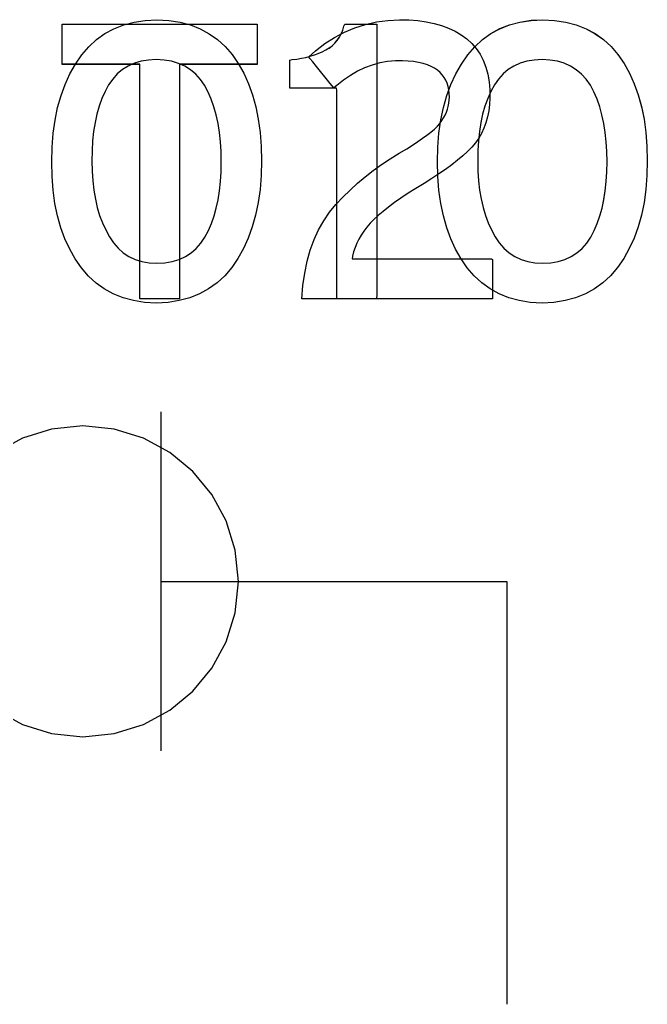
# Model space of a CAD drawing. Extents: x 1 to 47.7, y 0.2 to 35.
# Drawn here: x 33.1026 to 33.3247, y 10.189 to 10.5374 of the extents above; entities that cross this region are included whole.
import ezdxf

# ---------------------------------------------------------------- set-up
doc = ezdxf.new("R2010")
doc.units = 0
doc.header["$MEASUREMENT"] = 0
for name, color, linetype in [('7_2___8__INDEPENDENT_INPUT', 7, 'CONTINUOUS'), ('7_3___8__OPTOISO_INDEPENDE', 7, 'CONTINUOUS'), ('7_4___24__OPTOISO_INDEPEND', 7, 'CONTINUOUS'), ('7_6____8__INDEPENDENT_INPU', 7, 'CONTINUOUS'), ('7_7____8__OPTOISO_INDEPEND', 7, 'CONTINUOUS')]:
    doc.layers.add(name, color=color, linetype=linetype)

msp = doc.modelspace()

# ---------------------------------------------------------------- linework, layer by layer
at = {"layer": '7_2___8__INDEPENDENT_INPUT'}
for points in [[(33.32471, 10.48741), (33.32458, 10.48227), (33.32419, 10.47736), (33.32354, 10.47269), (33.32263, 10.46826), (33.32145, 10.46406), (33.32002, 10.46011), (33.31833, 10.45639), (33.31638, 10.45292), (33.31416, 10.44969), (33.31169, 10.4468), (33.30897, 10.4443), (33.306, 10.44216), (33.30279, 10.4404), (33.29933, 10.43901), (33.29562, 10.438), (33.29166, 10.43736), (33.28745, 10.43709), (33.28329, 10.43736), (33.27937, 10.43799), (33.2757, 10.439), (33.27227, 10.44037), (33.26909, 10.44211), (33.26614, 10.44423), (33.26345, 10.44671), (33.26099, 10.44957), (33.25879, 10.45275), (33.25684, 10.45618), (33.25514, 10.45985), (33.25371, 10.46378), (33.25254, 10.46795), (33.25163, 10.47237), (33.25098, 10.47705), (33.25059, 10.48197), (33.25046, 10.48714), (33.25059, 10.4923), (33.25099, 10.49723), (33.25165, 10.50191), (33.25257, 10.50635), (33.25376, 10.51055), (33.25521, 10.51451), (33.25692, 10.51823), (33.2589, 10.52171), (33.26114, 10.52494), (33.26362, 10.52784), (33.26634, 10.53034), (33.26931, 10.53247), (33.27251, 10.53422), (33.27595, 10.53559), (33.27963, 10.53657), (33.28356, 10.53717), (33.28772, 10.53739), (33.29192, 10.53714), (33.29587, 10.53653), (33.29957, 10.53554), (33.30302, 10.53418), (33.30622, 10.53245), (33.30917, 10.53035), (33.31187, 10.52789), (33.31431, 10.52505), (33.3165, 10.52187), (33.31842, 10.51843), (33.32009, 10.51474), (33.3215, 10.5108), (33.32265, 10.50662), (33.32355, 10.50219), (33.32419, 10.49751), (33.32458, 10.49259)], [(33.21486, 10.43865), (33.21486, 10.4415), (33.21486, 10.44909), (33.21486, 10.45995), (33.21486, 10.47263), (33.21486, 10.48568), (33.21486, 10.49763), (33.21486, 10.50704), (33.21486, 10.51244), (33.21469, 10.51318), (33.21348, 10.51318), (33.21137, 10.51318), (33.2087, 10.51318), (33.20577, 10.51318), (33.20293, 10.51318), (33.2005, 10.51318), (33.1988, 10.51318), (33.19816, 10.51318), (33.19816, 10.51357), (33.19816, 10.51459), (33.19816, 10.51605), (33.19816, 10.51776), (33.19816, 10.51952), (33.19816, 10.52113), (33.19816, 10.52239), (33.19816, 10.52312), (33.19903, 10.52329), (33.20072, 10.52348), (33.20235, 10.52374), (33.20392, 10.52407), (33.20543, 10.52446), (33.20689, 10.52491), (33.20829, 10.52544), (33.20963, 10.52603), (33.21091, 10.52668), (33.21209, 10.52738), (33.21317, 10.52819), (33.21413, 10.52909), (33.21499, 10.53009), (33.21575, 10.53119), (33.21639, 10.53239), (33.21693, 10.5337), (33.21737, 10.5351), (33.21766, 10.53583), (33.21848, 10.53583), (33.21992, 10.53583), (33.22175, 10.53583), (33.22375, 10.53583), (33.22569, 10.53583), (33.22735, 10.53583), (33.22851, 10.53583), (33.22895, 10.53583), (33.22895, 10.53212), (33.22895, 10.52223), (33.22895, 10.50806), (33.22895, 10.49153), (33.22895, 10.47451), (33.22895, 10.45893), (33.22895, 10.44666), (33.22895, 10.43962), (33.22881, 10.43865), (33.22779, 10.43865), (33.22601, 10.43865), (33.22375, 10.43865), (33.22128, 10.43865), (33.21888, 10.43865), (33.21683, 10.43865), (33.2154, 10.43865)], [(33.31048, 10.48714), (33.31041, 10.49076), (33.31019, 10.49422), (33.30982, 10.49754), (33.30932, 10.5007), (33.30866, 10.50371), (33.30786, 10.50656), (33.30691, 10.50927), (33.30582, 10.51182), (33.30456, 10.51419), (33.3031, 10.5163), (33.30144, 10.51813), (33.29959, 10.51968), (33.29755, 10.52096), (33.29531, 10.52196), (33.29288, 10.52268), (33.29026, 10.52313), (33.28745, 10.5233), (33.28468, 10.52313), (33.2821, 10.52269), (33.27971, 10.52197), (33.27751, 10.52099), (33.2755, 10.51973), (33.27368, 10.51819), (33.27205, 10.51639), (33.2706, 10.51431), (33.26934, 10.51198), (33.26822, 10.50948), (33.26726, 10.50682), (33.26644, 10.504), (33.26579, 10.50101), (33.26528, 10.49785), (33.26493, 10.49454), (33.26473, 10.49106), (33.26469, 10.48741), (33.26477, 10.48381), (33.265, 10.48037), (33.26538, 10.47708), (33.26591, 10.47395), (33.2666, 10.47097), (33.26744, 10.46816), (33.26843, 10.46549), (33.26958, 10.46299), (33.27087, 10.4606), (33.27233, 10.45842), (33.27397, 10.45653), (33.2758, 10.45492), (33.27781, 10.45361), (33.28001, 10.45257), (33.28239, 10.45183), (33.28496, 10.45137), (33.28772, 10.45119), (33.29053, 10.45136), (33.29315, 10.45182), (33.29556, 10.45256), (33.29779, 10.45358), (33.29981, 10.45488), (33.30164, 10.45646), (33.30327, 10.45833), (33.30471, 10.46048), (33.30594, 10.46284), (33.307, 10.46531), (33.30792, 10.46795), (33.30871, 10.47075), (33.30934, 10.47371), (33.30984, 10.47683), (33.3102, 10.48011), (33.31041, 10.48354)]]:
    msp.add_lwpolyline(points, close=True, dxfattribs=at)
for points in [[(33.15917, 10.5216), (33.15917, 10.43865), (33.14507, 10.43865), (33.14507, 10.5216), (33.11761, 10.5216), (33.11761, 10.53583), (33.18666, 10.53583), (33.18666, 10.5216), (33.15917, 10.5216)], [(33.15251, 10.39861), (33.15251, 10.27862)], [(33.15251, 10.33862), (33.27502, 10.33862), (33.27502, 10.18898)]]:
    msp.add_lwpolyline(points, dxfattribs=at)
at = {"layer": '7_3___8__OPTOISO_INDEPENDE'}
for points in [[(33.32471, 10.48741), (33.32458, 10.48227), (33.32419, 10.47736), (33.32354, 10.47269), (33.32263, 10.46826), (33.32145, 10.46406), (33.32002, 10.46011), (33.31833, 10.45639), (33.31638, 10.45292), (33.31416, 10.44969), (33.31169, 10.4468), (33.30897, 10.4443), (33.306, 10.44216), (33.30279, 10.4404), (33.29933, 10.43901), (33.29562, 10.438), (33.29166, 10.43736), (33.28745, 10.43709), (33.28329, 10.43736), (33.27937, 10.43799), (33.2757, 10.439), (33.27227, 10.44037), (33.26909, 10.44211), (33.26614, 10.44423), (33.26345, 10.44671), (33.26099, 10.44957), (33.25879, 10.45275), (33.25684, 10.45618), (33.25514, 10.45985), (33.25371, 10.46378), (33.25254, 10.46795), (33.25163, 10.47237), (33.25098, 10.47705), (33.25059, 10.48197), (33.25046, 10.48714), (33.25059, 10.4923), (33.25099, 10.49723), (33.25165, 10.50191), (33.25257, 10.50635), (33.25376, 10.51055), (33.25521, 10.51451), (33.25692, 10.51823), (33.2589, 10.52171), (33.26114, 10.52494), (33.26362, 10.52784), (33.26634, 10.53034), (33.26931, 10.53247), (33.27251, 10.53422), (33.27595, 10.53559), (33.27963, 10.53657), (33.28356, 10.53717), (33.28772, 10.53739), (33.29192, 10.53714), (33.29587, 10.53653), (33.29957, 10.53554), (33.30302, 10.53418), (33.30622, 10.53245), (33.30917, 10.53035), (33.31187, 10.52789), (33.31431, 10.52505), (33.3165, 10.52187), (33.31842, 10.51843), (33.32009, 10.51474), (33.3215, 10.5108), (33.32265, 10.50662), (33.32355, 10.50219), (33.32419, 10.49751), (33.32458, 10.49259)], [(33.21486, 10.43865), (33.21486, 10.4415), (33.21486, 10.44909), (33.21486, 10.45995), (33.21486, 10.47263), (33.21486, 10.48568), (33.21486, 10.49763), (33.21486, 10.50704), (33.21486, 10.51244), (33.21469, 10.51318), (33.21348, 10.51318), (33.21137, 10.51318), (33.2087, 10.51318), (33.20577, 10.51318), (33.20293, 10.51318), (33.2005, 10.51318), (33.1988, 10.51318), (33.19816, 10.51318), (33.19816, 10.51357), (33.19816, 10.51459), (33.19816, 10.51605), (33.19816, 10.51776), (33.19816, 10.51952), (33.19816, 10.52113), (33.19816, 10.52239), (33.19816, 10.52312), (33.19903, 10.52329), (33.20072, 10.52348), (33.20235, 10.52374), (33.20392, 10.52407), (33.20543, 10.52446), (33.20689, 10.52491), (33.20829, 10.52544), (33.20963, 10.52603), (33.21091, 10.52668), (33.21209, 10.52738), (33.21317, 10.52819), (33.21413, 10.52909), (33.21499, 10.53009), (33.21575, 10.53119), (33.21639, 10.53239), (33.21693, 10.5337), (33.21737, 10.5351), (33.21766, 10.53583), (33.21848, 10.53583), (33.21992, 10.53583), (33.22175, 10.53583), (33.22375, 10.53583), (33.22569, 10.53583), (33.22735, 10.53583), (33.22851, 10.53583), (33.22895, 10.53583), (33.22895, 10.53212), (33.22895, 10.52223), (33.22895, 10.50806), (33.22895, 10.49153), (33.22895, 10.47451), (33.22895, 10.45893), (33.22895, 10.44666), (33.22895, 10.43962), (33.22881, 10.43865), (33.22779, 10.43865), (33.22601, 10.43865), (33.22375, 10.43865), (33.22128, 10.43865), (33.21888, 10.43865), (33.21683, 10.43865), (33.2154, 10.43865)], [(33.31048, 10.48714), (33.31041, 10.49076), (33.31019, 10.49422), (33.30982, 10.49754), (33.30932, 10.5007), (33.30866, 10.50371), (33.30786, 10.50656), (33.30691, 10.50927), (33.30582, 10.51182), (33.30456, 10.51419), (33.3031, 10.5163), (33.30144, 10.51813), (33.29959, 10.51968), (33.29755, 10.52096), (33.29531, 10.52196), (33.29288, 10.52268), (33.29026, 10.52313), (33.28745, 10.5233), (33.28468, 10.52313), (33.2821, 10.52269), (33.27971, 10.52197), (33.27751, 10.52099), (33.2755, 10.51973), (33.27368, 10.51819), (33.27205, 10.51639), (33.2706, 10.51431), (33.26934, 10.51198), (33.26822, 10.50948), (33.26726, 10.50682), (33.26644, 10.504), (33.26579, 10.50101), (33.26528, 10.49785), (33.26493, 10.49454), (33.26473, 10.49106), (33.26469, 10.48741), (33.26477, 10.48381), (33.265, 10.48037), (33.26538, 10.47708), (33.26591, 10.47395), (33.2666, 10.47097), (33.26744, 10.46816), (33.26843, 10.46549), (33.26958, 10.46299), (33.27087, 10.4606), (33.27233, 10.45842), (33.27397, 10.45653), (33.2758, 10.45492), (33.27781, 10.45361), (33.28001, 10.45257), (33.28239, 10.45183), (33.28496, 10.45137), (33.28772, 10.45119), (33.29053, 10.45136), (33.29315, 10.45182), (33.29556, 10.45256), (33.29779, 10.45358), (33.29981, 10.45488), (33.30164, 10.45646), (33.30327, 10.45833), (33.30471, 10.46048), (33.30594, 10.46284), (33.307, 10.46531), (33.30792, 10.46795), (33.30871, 10.47075), (33.30934, 10.47371), (33.30984, 10.47683), (33.3102, 10.48011), (33.31041, 10.48354)]]:
    msp.add_lwpolyline(points, close=True, dxfattribs=at)
for points in [[(33.15917, 10.5216), (33.15917, 10.43865), (33.14507, 10.43865), (33.14507, 10.5216), (33.11761, 10.5216), (33.11761, 10.53583), (33.18666, 10.53583), (33.18666, 10.5216), (33.15917, 10.5216)], [(33.1525, 10.39861), (33.1525, 10.27862)], [(33.1525, 10.33862), (33.27501, 10.33862), (33.27501, 10.18898)]]:
    msp.add_lwpolyline(points, dxfattribs=at)
at = {"layer": '7_4___24__OPTOISO_INDEPEND'}
for points in [[(33.18818, 10.48741), (33.18805, 10.48226), (33.18766, 10.47735), (33.18701, 10.47268), (33.1861, 10.46825), (33.18493, 10.46406), (33.18349, 10.4601), (33.1818, 10.45639), (33.17985, 10.45291), (33.17763, 10.44968), (33.17516, 10.4468), (33.17244, 10.44429), (33.16948, 10.44215), (33.16626, 10.44039), (33.1628, 10.43901), (33.15909, 10.43799), (33.15513, 10.43735), (33.15092, 10.43709), (33.14676, 10.43735), (33.14285, 10.43798), (33.13917, 10.43899), (33.13574, 10.44036), (33.13256, 10.44211), (33.12962, 10.44422), (33.12692, 10.4467), (33.12447, 10.44956), (33.12226, 10.45274), (33.12031, 10.45617), (33.11862, 10.45984), (33.11718, 10.46377), (33.11601, 10.46794), (33.1151, 10.47237), (33.11445, 10.47704), (33.11406, 10.48196), (33.11393, 10.48714), (33.11406, 10.4923), (33.11446, 10.49722), (33.11512, 10.5019), (33.11604, 10.50634), (33.11723, 10.51054), (33.11868, 10.5145), (33.12039, 10.51822), (33.12237, 10.5217), (33.12461, 10.52494), (33.12709, 10.52783), (33.12981, 10.53034), (33.13278, 10.53247), (33.13598, 10.53421), (33.13942, 10.53558), (33.1431, 10.53656), (33.14703, 10.53717), (33.15119, 10.53739), (33.15539, 10.53714), (33.15934, 10.53652), (33.16304, 10.53553), (33.16649, 10.53417), (33.16969, 10.53244), (33.17264, 10.53035), (33.17534, 10.52788), (33.17778, 10.52504), (33.17997, 10.52186), (33.18189, 10.51842), (33.18356, 10.51473), (33.18497, 10.5108), (33.18613, 10.50661), (33.18702, 10.50218), (33.18766, 10.49751), (33.18805, 10.49258)], [(33.20243, 10.43865), (33.20283, 10.44331), (33.20347, 10.44773), (33.20434, 10.45191), (33.20545, 10.45586), (33.20679, 10.45957), (33.20837, 10.46304), (33.21019, 10.46627), (33.21224, 10.46926), (33.21453, 10.47202), (33.21697, 10.47461), (33.2195, 10.47711), (33.22214, 10.47952), (33.22488, 10.48183), (33.22772, 10.48405), (33.23066, 10.48618), (33.2337, 10.48821), (33.23684, 10.49015), (33.23959, 10.49176), (33.24162, 10.49302), (33.24349, 10.49424), (33.2452, 10.49542), (33.24674, 10.49656), (33.24813, 10.49765), (33.24935, 10.49871), (33.25041, 10.49973), (33.25131, 10.50071), (33.25202, 10.50167), (33.25263, 10.50265), (33.25316, 10.50364), (33.25361, 10.50466), (33.25398, 10.50569), (33.25426, 10.50674), (33.25447, 10.50781), (33.2546, 10.50889), (33.25465, 10.50999), (33.25461, 10.5113), (33.25446, 10.51257), (33.25421, 10.51376), (33.25385, 10.51489), (33.25339, 10.51595), (33.25282, 10.51694), (33.25215, 10.51786), (33.25137, 10.51872), (33.25047, 10.5195), (33.24941, 10.52024), (33.24821, 10.52088), (33.24687, 10.52144), (33.24539, 10.5219), (33.24376, 10.52228), (33.24199, 10.52256), (33.24008, 10.52276), (33.23803, 10.52286), (33.23562, 10.52285), (33.23278, 10.52259), (33.23001, 10.52209), (33.22731, 10.52135), (33.22468, 10.52037), (33.22212, 10.51916), (33.21964, 10.51771), (33.21722, 10.51602), (33.21488, 10.5141), (33.21376, 10.51329), (33.21312, 10.51408), (33.21202, 10.51543), (33.21063, 10.51714), (33.20911, 10.51901), (33.20761, 10.52085), (33.2063, 10.52246), (33.20534, 10.52365), (33.20488, 10.52421), (33.20733, 10.52642), (33.21062, 10.52893), (33.21402, 10.53112), (33.21755, 10.53299), (33.2212, 10.53452), (33.22498, 10.53573), (33.22887, 10.53661), (33.23289, 10.53716), (33.23703, 10.53739), (33.24035, 10.5373), (33.24349, 10.53706), (33.24647, 10.53664), (33.24928, 10.53606), (33.25193, 10.53532), (33.25441, 10.5344), (33.25672, 10.53333), (33.25886, 10.53209), (33.26084, 10.53066), (33.26261, 10.52902), (33.26417, 10.5272), (33.26551, 10.5252), (33.26664, 10.52302), (33.26754, 10.52066), (33.26823, 10.51813), (33.26871, 10.51542), (33.26897, 10.51253), (33.269, 10.50976), (33.26887, 10.50739), (33.26859, 10.50513), (33.26816, 10.50297), (33.2676, 10.50093), (33.26689, 10.49899), (33.26604, 10.49717), (33.26504, 10.49545), (33.26391, 10.49384), (33.26258, 10.49232), (33.26107, 10.49078), (33.25938, 10.48922), (33.25753, 10.48765), (33.2555, 10.48605), (33.25331, 10.48444), (33.25094, 10.4828), (33.2484, 10.48115), (33.2457, 10.47948), (33.24279, 10.4777), (33.24007, 10.47597), (33.23754, 10.47429), (33.23522, 10.47266), (33.23311, 10.47109), (33.23119, 10.46958), (33.22948, 10.46812), (33.22797, 10.46671), (33.22667, 10.46536), (33.22551, 10.46398), (33.22445, 10.46259), (33.2235, 10.46117), (33.22266, 10.45973), (33.22192, 10.45827), (33.22128, 10.45679), (33.22075, 10.45529), (33.22033, 10.45377), (33.22032, 10.45275), (33.22321, 10.45275), (33.2288, 10.45275), (33.23622, 10.45275), (33.24456, 10.45275), (33.25296, 10.45275), (33.26052, 10.45275), (33.26636, 10.45275), (33.26959, 10.45275), (33.26997, 10.45258), (33.26997, 10.45157), (33.26997, 10.44986), (33.26997, 10.44768), (33.26997, 10.44529), (33.26997, 10.44295), (33.26997, 10.4409), (33.26997, 10.43939), (33.26997, 10.43867), (33.26847, 10.43865), (33.26278, 10.43865), (33.25396, 10.43865), (33.24321, 10.43865), (33.23172, 10.43865), (33.22071, 10.43865), (33.21135, 10.43865), (33.20486, 10.43865)], [(33.17395, 10.48714), (33.17388, 10.49075), (33.17366, 10.49422), (33.1733, 10.49753), (33.17279, 10.50069), (33.17213, 10.5037), (33.17133, 10.50656), (33.17038, 10.50926), (33.16929, 10.51181), (33.16803, 10.51418), (33.16657, 10.51629), (33.16491, 10.51812), (33.16306, 10.51967), (33.16102, 10.52095), (33.15878, 10.52195), (33.15636, 10.52267), (33.15373, 10.52312), (33.15092, 10.52329), (33.14815, 10.52312), (33.14557, 10.52268), (33.14318, 10.52196), (33.14098, 10.52098), (33.13897, 10.51972), (33.13715, 10.51819), (33.13552, 10.51638), (33.13407, 10.5143), (33.13281, 10.51198), (33.13169, 10.50948), (33.13073, 10.50682), (33.12992, 10.50399), (33.12926, 10.501), (33.12875, 10.49785), (33.1284, 10.49453), (33.1282, 10.49105), (33.12816, 10.48741), (33.12824, 10.48381), (33.12847, 10.48036), (33.12885, 10.47707), (33.12938, 10.47394), (33.13007, 10.47097), (33.13091, 10.46815), (33.13191, 10.46549), (33.13305, 10.46298), (33.13434, 10.46059), (33.1358, 10.45841), (33.13744, 10.45652), (33.13927, 10.45492), (33.14128, 10.4536), (33.14348, 10.45257), (33.14587, 10.45182), (33.14844, 10.45136), (33.15119, 10.45119), (33.154, 10.45136), (33.15662, 10.45181), (33.15904, 10.45255), (33.16126, 10.45357), (33.16328, 10.45487), (33.16511, 10.45646), (33.16674, 10.45832), (33.16818, 10.46047), (33.16941, 10.46283), (33.17047, 10.46531), (33.1714, 10.46795), (33.17218, 10.47074), (33.17281, 10.4737), (33.17331, 10.47682), (33.17367, 10.4801), (33.17388, 10.48354)]]:
    msp.add_lwpolyline(points, close=True, dxfattribs=at)
for points in [[(33.09425, 10.29303), (33.10359, 10.28796), (33.11391, 10.28476), (33.12498, 10.28364), (33.13607, 10.28476), (33.1464, 10.28796), (33.15574, 10.29303), (33.16388, 10.29974), (33.1706, 10.30788), (33.17567, 10.31722), (33.17888, 10.32754), (33.18, 10.33863), (33.17888, 10.34972), (33.17567, 10.36005), (33.1706, 10.36939), (33.16388, 10.37753), (33.15574, 10.38425), (33.1464, 10.38932), (33.13607, 10.39253), (33.12498, 10.39364), (33.11391, 10.39253), (33.10359, 10.38932), (33.09425, 10.38425)], [(33.18, 10.33863), (33.275, 10.33863), (33.27499, 10.18898)]]:
    msp.add_lwpolyline(points, dxfattribs=at)
at = {"layer": '7_6____8__INDEPENDENT_INPU'}
for points in [[(33.32471, 10.48742), (33.32458, 10.48227), (33.32419, 10.47736), (33.32354, 10.47269), (33.32263, 10.46826), (33.32145, 10.46407), (33.32002, 10.46012), (33.31833, 10.4564), (33.31638, 10.45292), (33.31416, 10.44969), (33.31169, 10.44681), (33.30897, 10.4443), (33.306, 10.44217), (33.30279, 10.44041), (33.29933, 10.43902), (33.29562, 10.43801), (33.29166, 10.43737), (33.28745, 10.4371), (33.28329, 10.43736), (33.27937, 10.438), (33.2757, 10.439), (33.27227, 10.44038), (33.26909, 10.44212), (33.26614, 10.44423), (33.26345, 10.44672), (33.26099, 10.44957), (33.25879, 10.45276), (33.25684, 10.45618), (33.25514, 10.45986), (33.25371, 10.46378), (33.25254, 10.46796), (33.25163, 10.47238), (33.25098, 10.47705), (33.25059, 10.48198), (33.25046, 10.48715), (33.25059, 10.49231), (33.25099, 10.49723), (33.25165, 10.50191), (33.25257, 10.50636), (33.25376, 10.51056), (33.25521, 10.51452), (33.25692, 10.51823), (33.2589, 10.52171), (33.26114, 10.52495), (33.26362, 10.52784), (33.26634, 10.53035), (33.26931, 10.53248), (33.27251, 10.53423), (33.27595, 10.53559), (33.27963, 10.53658), (33.28356, 10.53718), (33.28772, 10.5374), (33.29192, 10.53715), (33.29587, 10.53653), (33.29957, 10.53554), (33.30302, 10.53419), (33.30622, 10.53246), (33.30917, 10.53036), (33.31187, 10.52789), (33.31431, 10.52506), (33.3165, 10.52187), (33.31842, 10.51843), (33.32009, 10.51475), (33.3215, 10.51081), (33.32265, 10.50663), (33.32355, 10.5022), (33.32419, 10.49752), (33.32458, 10.49259)], [(33.21486, 10.43866), (33.21486, 10.44151), (33.21486, 10.4491), (33.21486, 10.45996), (33.21486, 10.47264), (33.21486, 10.48569), (33.21486, 10.49764), (33.21486, 10.50705), (33.21486, 10.51245), (33.21469, 10.51319), (33.21348, 10.51319), (33.21137, 10.51319), (33.2087, 10.51319), (33.20577, 10.51319), (33.20293, 10.51319), (33.2005, 10.51319), (33.1988, 10.51319), (33.19816, 10.51319), (33.19816, 10.51357), (33.19816, 10.5146), (33.19816, 10.51606), (33.19816, 10.51777), (33.19816, 10.51952), (33.19816, 10.52113), (33.19816, 10.5224), (33.19816, 10.52313), (33.19903, 10.5233), (33.20072, 10.52349), (33.20235, 10.52375), (33.20392, 10.52407), (33.20543, 10.52447), (33.20689, 10.52492), (33.20829, 10.52544), (33.20963, 10.52603), (33.21091, 10.52669), (33.21209, 10.52739), (33.21317, 10.52819), (33.21413, 10.52909), (33.21499, 10.5301), (33.21575, 10.5312), (33.21639, 10.5324), (33.21693, 10.5337), (33.21737, 10.5351), (33.21766, 10.53584), (33.21848, 10.53584), (33.21992, 10.53584), (33.22175, 10.53584), (33.22375, 10.53584), (33.22569, 10.53584), (33.22735, 10.53584), (33.22851, 10.53584), (33.22895, 10.53584), (33.22895, 10.53212), (33.22895, 10.52223), (33.22895, 10.50807), (33.22895, 10.49153), (33.22895, 10.47452), (33.22895, 10.45893), (33.22895, 10.44667), (33.22895, 10.43963), (33.22881, 10.43866), (33.22779, 10.43866), (33.22601, 10.43866), (33.22375, 10.43866), (33.22128, 10.43866), (33.21888, 10.43866), (33.21683, 10.43866), (33.2154, 10.43866)], [(33.31048, 10.48715), (33.31041, 10.49077), (33.31019, 10.49423), (33.30982, 10.49754), (33.30932, 10.5007), (33.30866, 10.50371), (33.30786, 10.50657), (33.30691, 10.50927), (33.30582, 10.51182), (33.30456, 10.5142), (33.3031, 10.5163), (33.30144, 10.51813), (33.29959, 10.51968), (33.29755, 10.52096), (33.29531, 10.52196), (33.29288, 10.52268), (33.29026, 10.52313), (33.28745, 10.5233), (33.28468, 10.52313), (33.2821, 10.52269), (33.27971, 10.52198), (33.27751, 10.52099), (33.2755, 10.51973), (33.27368, 10.5182), (33.27205, 10.5164), (33.2706, 10.51432), (33.26934, 10.51199), (33.26822, 10.50949), (33.26726, 10.50683), (33.26644, 10.50401), (33.26579, 10.50102), (33.26528, 10.49786), (33.26493, 10.49455), (33.26473, 10.49106), (33.26469, 10.48742), (33.26477, 10.48382), (33.265, 10.48038), (33.26538, 10.47709), (33.26591, 10.47396), (33.2666, 10.47098), (33.26744, 10.46816), (33.26843, 10.4655), (33.26958, 10.46299), (33.27087, 10.4606), (33.27233, 10.45843), (33.27397, 10.45654), (33.2758, 10.45493), (33.27781, 10.45361), (33.28001, 10.45258), (33.28239, 10.45183), (33.28496, 10.45137), (33.28772, 10.4512), (33.29053, 10.45137), (33.29315, 10.45183), (33.29556, 10.45256), (33.29779, 10.45358), (33.29981, 10.45489), (33.30164, 10.45647), (33.30327, 10.45834), (33.30471, 10.46048), (33.30594, 10.46284), (33.307, 10.46532), (33.30792, 10.46796), (33.30871, 10.47076), (33.30934, 10.47372), (33.30984, 10.47683), (33.3102, 10.48011), (33.31041, 10.48355)]]:
    msp.add_lwpolyline(points, close=True, dxfattribs=at)
for points in [[(33.15917, 10.52161), (33.15917, 10.43866), (33.14507, 10.43866), (33.14507, 10.52161), (33.11761, 10.52161), (33.11761, 10.53584), (33.18666, 10.53584), (33.18666, 10.52161), (33.15917, 10.52161)], [(33.15251, 10.39861), (33.15251, 10.27862)], [(33.15251, 10.33862), (33.27502, 10.33862), (33.27502, 10.18898)]]:
    msp.add_lwpolyline(points, dxfattribs=at)
at = {"layer": '7_7____8__OPTOISO_INDEPEND'}
for points in [[(33.32471, 10.48741), (33.32458, 10.48227), (33.32419, 10.47736), (33.32354, 10.47269), (33.32263, 10.46826), (33.32145, 10.46406), (33.32002, 10.46011), (33.31833, 10.45639), (33.31638, 10.45292), (33.31416, 10.44969), (33.31169, 10.4468), (33.30897, 10.4443), (33.306, 10.44216), (33.30279, 10.4404), (33.29933, 10.43901), (33.29562, 10.438), (33.29166, 10.43736), (33.28745, 10.43709), (33.28329, 10.43736), (33.27937, 10.43799), (33.2757, 10.439), (33.27227, 10.44037), (33.26909, 10.44211), (33.26614, 10.44423), (33.26345, 10.44671), (33.26099, 10.44957), (33.25879, 10.45275), (33.25684, 10.45618), (33.25514, 10.45985), (33.25371, 10.46378), (33.25254, 10.46795), (33.25163, 10.47237), (33.25098, 10.47705), (33.25059, 10.48197), (33.25046, 10.48714), (33.25059, 10.4923), (33.25099, 10.49723), (33.25165, 10.50191), (33.25257, 10.50635), (33.25376, 10.51055), (33.25521, 10.51451), (33.25692, 10.51823), (33.2589, 10.52171), (33.26114, 10.52494), (33.26362, 10.52784), (33.26634, 10.53034), (33.26931, 10.53247), (33.27251, 10.53422), (33.27595, 10.53559), (33.27963, 10.53657), (33.28356, 10.53717), (33.28772, 10.53739), (33.29192, 10.53714), (33.29587, 10.53653), (33.29957, 10.53554), (33.30302, 10.53418), (33.30622, 10.53245), (33.30917, 10.53035), (33.31187, 10.52789), (33.31431, 10.52505), (33.3165, 10.52187), (33.31842, 10.51843), (33.32009, 10.51474), (33.3215, 10.5108), (33.32265, 10.50662), (33.32355, 10.50219), (33.32419, 10.49751), (33.32458, 10.49259)], [(33.21486, 10.43865), (33.21486, 10.4415), (33.21486, 10.44909), (33.21486, 10.45995), (33.21486, 10.47263), (33.21486, 10.48568), (33.21486, 10.49763), (33.21486, 10.50704), (33.21486, 10.51244), (33.21469, 10.51318), (33.21348, 10.51318), (33.21137, 10.51318), (33.2087, 10.51318), (33.20577, 10.51318), (33.20293, 10.51318), (33.2005, 10.51318), (33.1988, 10.51318), (33.19816, 10.51318), (33.19816, 10.51357), (33.19816, 10.51459), (33.19816, 10.51605), (33.19816, 10.51776), (33.19816, 10.51952), (33.19816, 10.52113), (33.19816, 10.52239), (33.19816, 10.52312), (33.19903, 10.52329), (33.20072, 10.52348), (33.20235, 10.52374), (33.20392, 10.52407), (33.20543, 10.52446), (33.20689, 10.52491), (33.20829, 10.52544), (33.20963, 10.52603), (33.21091, 10.52668), (33.21209, 10.52738), (33.21317, 10.52819), (33.21413, 10.52909), (33.21499, 10.53009), (33.21575, 10.53119), (33.21639, 10.53239), (33.21693, 10.5337), (33.21737, 10.5351), (33.21766, 10.53583), (33.21848, 10.53583), (33.21992, 10.53583), (33.22175, 10.53583), (33.22375, 10.53583), (33.22569, 10.53583), (33.22735, 10.53583), (33.22851, 10.53583), (33.22895, 10.53583), (33.22895, 10.53212), (33.22895, 10.52223), (33.22895, 10.50806), (33.22895, 10.49153), (33.22895, 10.47451), (33.22895, 10.45893), (33.22895, 10.44666), (33.22895, 10.43962), (33.22881, 10.43865), (33.22779, 10.43865), (33.22601, 10.43865), (33.22375, 10.43865), (33.22128, 10.43865), (33.21888, 10.43865), (33.21683, 10.43865), (33.2154, 10.43865)], [(33.31048, 10.48714), (33.31041, 10.49076), (33.31019, 10.49422), (33.30982, 10.49754), (33.30932, 10.5007), (33.30866, 10.50371), (33.30786, 10.50656), (33.30691, 10.50927), (33.30582, 10.51182), (33.30456, 10.51419), (33.3031, 10.5163), (33.30144, 10.51813), (33.29959, 10.51968), (33.29755, 10.52096), (33.29531, 10.52196), (33.29288, 10.52268), (33.29026, 10.52313), (33.28745, 10.5233), (33.28468, 10.52313), (33.2821, 10.52269), (33.27971, 10.52197), (33.27751, 10.52099), (33.2755, 10.51973), (33.27368, 10.51819), (33.27205, 10.51639), (33.2706, 10.51431), (33.26934, 10.51198), (33.26822, 10.50948), (33.26726, 10.50682), (33.26644, 10.504), (33.26579, 10.50101), (33.26528, 10.49785), (33.26493, 10.49454), (33.26473, 10.49106), (33.26469, 10.48741), (33.26477, 10.48381), (33.265, 10.48037), (33.26538, 10.47708), (33.26591, 10.47395), (33.2666, 10.47097), (33.26744, 10.46816), (33.26843, 10.46549), (33.26958, 10.46299), (33.27087, 10.4606), (33.27233, 10.45842), (33.27397, 10.45653), (33.2758, 10.45492), (33.27781, 10.45361), (33.28001, 10.45257), (33.28239, 10.45183), (33.28496, 10.45137), (33.28772, 10.45119), (33.29053, 10.45136), (33.29315, 10.45182), (33.29556, 10.45256), (33.29779, 10.45358), (33.29981, 10.45488), (33.30164, 10.45646), (33.30327, 10.45833), (33.30471, 10.46048), (33.30594, 10.46284), (33.307, 10.46531), (33.30792, 10.46795), (33.30871, 10.47075), (33.30934, 10.47371), (33.30984, 10.47683), (33.3102, 10.48011), (33.31041, 10.48354)]]:
    msp.add_lwpolyline(points, close=True, dxfattribs=at)
for points in [[(33.15917, 10.5216), (33.15917, 10.43865), (33.14507, 10.43865), (33.14507, 10.5216), (33.11761, 10.5216), (33.11761, 10.53583), (33.18666, 10.53583), (33.18666, 10.5216), (33.15917, 10.5216)], [(33.1525, 10.39861), (33.1525, 10.27862)], [(33.1525, 10.33862), (33.27501, 10.33862), (33.27501, 10.18898)]]:
    msp.add_lwpolyline(points, dxfattribs=at)

doc.saveas('drawing.dxf')
